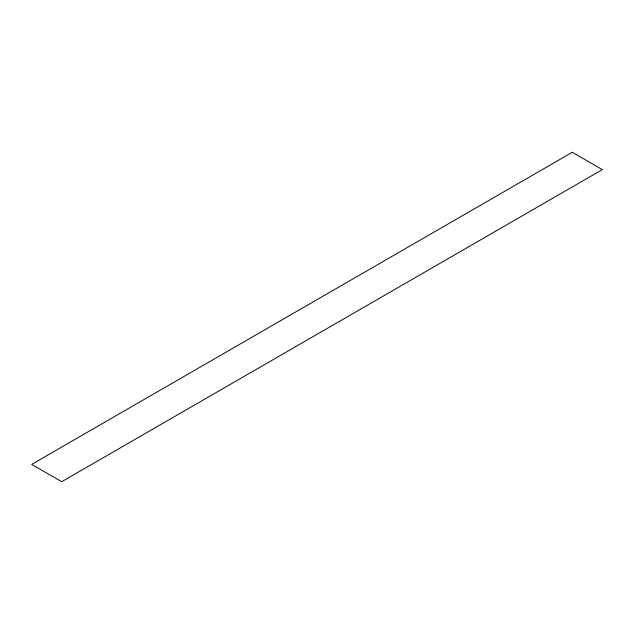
<?xml version="1.0" encoding="UTF-8"?>
<svg xmlns="http://www.w3.org/2000/svg" width="634" height="634" viewBox="0 0 634 634"><rect width="100%" height="100%" fill="white"/><g stroke="black" fill="none" stroke-linecap="round" stroke-linejoin="round"><path stroke-width="0.95" d="M572.272 152.287L31.7 464.381L61.728 481.713L602.3 169.619L572.272 152.287"/></g></svg>
